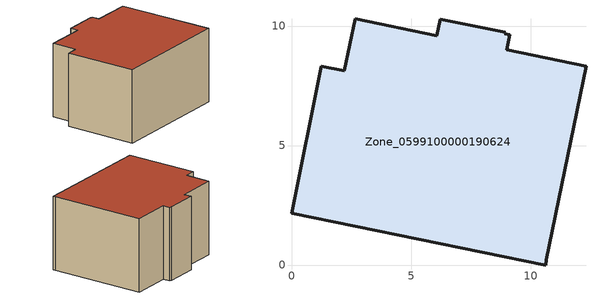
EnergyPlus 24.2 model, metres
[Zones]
Zone_0599100000190624
 floor ground (C_G): 9.13,9.64 9,9 12.32,8.31 10.66,0.23 10.63,0 0,2.18 1.25,8.32 2.21,8.13 2.66,10.3 6.08,9.6 6.22,10.28 8.94,9.75 8.92,9.68 z0
 wall outside (C_F): 0,2.18 10.63,0 10.66,0.23 12.32,8.31 9,9 9.13,9.64 8.92,9.68 8.94,9.75 6.22,10.28 6.08,9.6 2.66,10.3 2.21,8.13 1.25,8.32 0,2.18 z0:6.4
 roof outside (C_R): 9,9 9.13,9.64 8.92,9.68 8.94,9.75 6.22,10.28 6.08,9.6 2.66,10.3 2.21,8.13 1.25,8.32 0,2.18 10.63,0 10.66,0.23 12.32,8.31 z6.4
[BUILDING]
Pand.0599100000190624: North Axis=0; Terrain=City; Loads Convergence Tolerance Value=0.04; Temperature Convergence Tolerance Value=0.4; Solar Distribution=FullExterior; Maximum Number of Warmup Days=25; Minimum Number of Warmup Days=1
[Site:Location]
Rotterdam.The.Hague.AP_ZH_NLD Design_Conditions: Latitude=51.96; Longitude=4.45; Time Zone=1; Elevation=-4.5
[SITE:GROUNDTEMPERATURE:BUILDINGSURFACE]
18, 18, 18, 18, 18, 18, 18, 18, 18, 18, 18, 18
[MATERIAL] Thermal Absorptance=0.9; Solar Absorptance=0.7; Visible Absorptance=0.7
Name | Roughness | Thickness | Conductivity | Density | Specific Heat
G.D.1965 | MediumSmooth | 0.15 | 1 | 540 | 1210
F.D.1965 | Rough | 0.3 | 0.857143 | 1920 | 840
R.D.1965 | MediumRough | 0.2 | 0.08 | 1500 | 1000
[CONSTRUCTION]
C_G: G.D.1965
C_F: F.D.1965
C_R: R.D.1965
[ZONE]
Zone_0599100000190624: Type=1; Multiplier=1; Ceiling Height=Autocalculate; Volume=Autocalculate; Floor Area=autocalculate; Part of Total Floor Area=Yes
[ZONEINFILTRATION:DESIGNFLOWRATE]
Infil_Zone_0599100000190624: Zone or ZoneList or Space or SpaceList=Zone_0599100000190624; Schedule=AlwaysOn; Design Flow Rate Calculation Method=Flow/Area; Flow Rate per Floor Area=0.0042; Constant Term Coefficient=1; Temperature Term Coefficient=0; Velocity Term Coefficient=0; Velocity Squared Term Coefficient=0
[HVACTEMPLATE:ZONE:IDEALLOADSAIRSYSTEM]
Zone_0599100000190624: Maximum Heating Supply Air Temperature=50; Minimum Cooling Supply Air Temperature=13; Maximum Heating Supply Air Humidity Ratio=0.0156; Minimum Cooling Supply Air Humidity Ratio=0.0077; Heating Limit=NoLimit; Cooling Limit=NoLimit; Dehumidification Control Type=ConstantSensibleHeatRatio; Cooling Sensible Heat Ratio=0.7; Dehumidification Setpoint=60; Humidification Control Type=None; Humidification Setpoint=30; Outdoor Air Method=None; Outdoor Air Flow Rate per Person=0.00944; Outdoor Air Flow Rate per Zone Floor Area=0; Outdoor Air Flow Rate per Zone=0; Demand Controlled Ventilation Type=None; Outdoor Air Economizer Type=NoEconomizer; Heat Recovery Type=None; Sensible Heat Recovery Effectiveness=0.7; Latent Heat Recovery Effectiveness=0.65
[ZONECONTROL:THERMOSTAT]
ThermostatControl_Zone_0599100000190624: Zone or ZoneList=Zone_0599100000190624; Control Type Schedule=DualSetpointControlType; Control 1=Thermostat_Zone_0599100000190624; Temperature Difference Between Cutout And Setpoint=0
[THERMOSTATSETPOINT:DUALSETPOINT]
Thermostat_Zone_0599100000190624: Heating Setpoint Temperature Schedule=HeatingSetpoint_Zone_0599100000190624; Cooling Setpoint Temperature Schedule=CoolingSetpoint_Zone_0599100000190624
[SCHEDULE:COMPACT]
HeatingSetpoint_Zone_0599100000190624: Through: 12/31, For: AllDays, Until: 24:00, 21
CoolingSetpoint_Zone_0599100000190624: Through: 12/31, For: AllDays, Until: 24:00, 24
DualSetpointControlType: Through: 12/31, For: AllDays, Until: 24:00, 4
AlwaysOn: Through: 12/31, For: AllDays, Until: 24:00, 1
